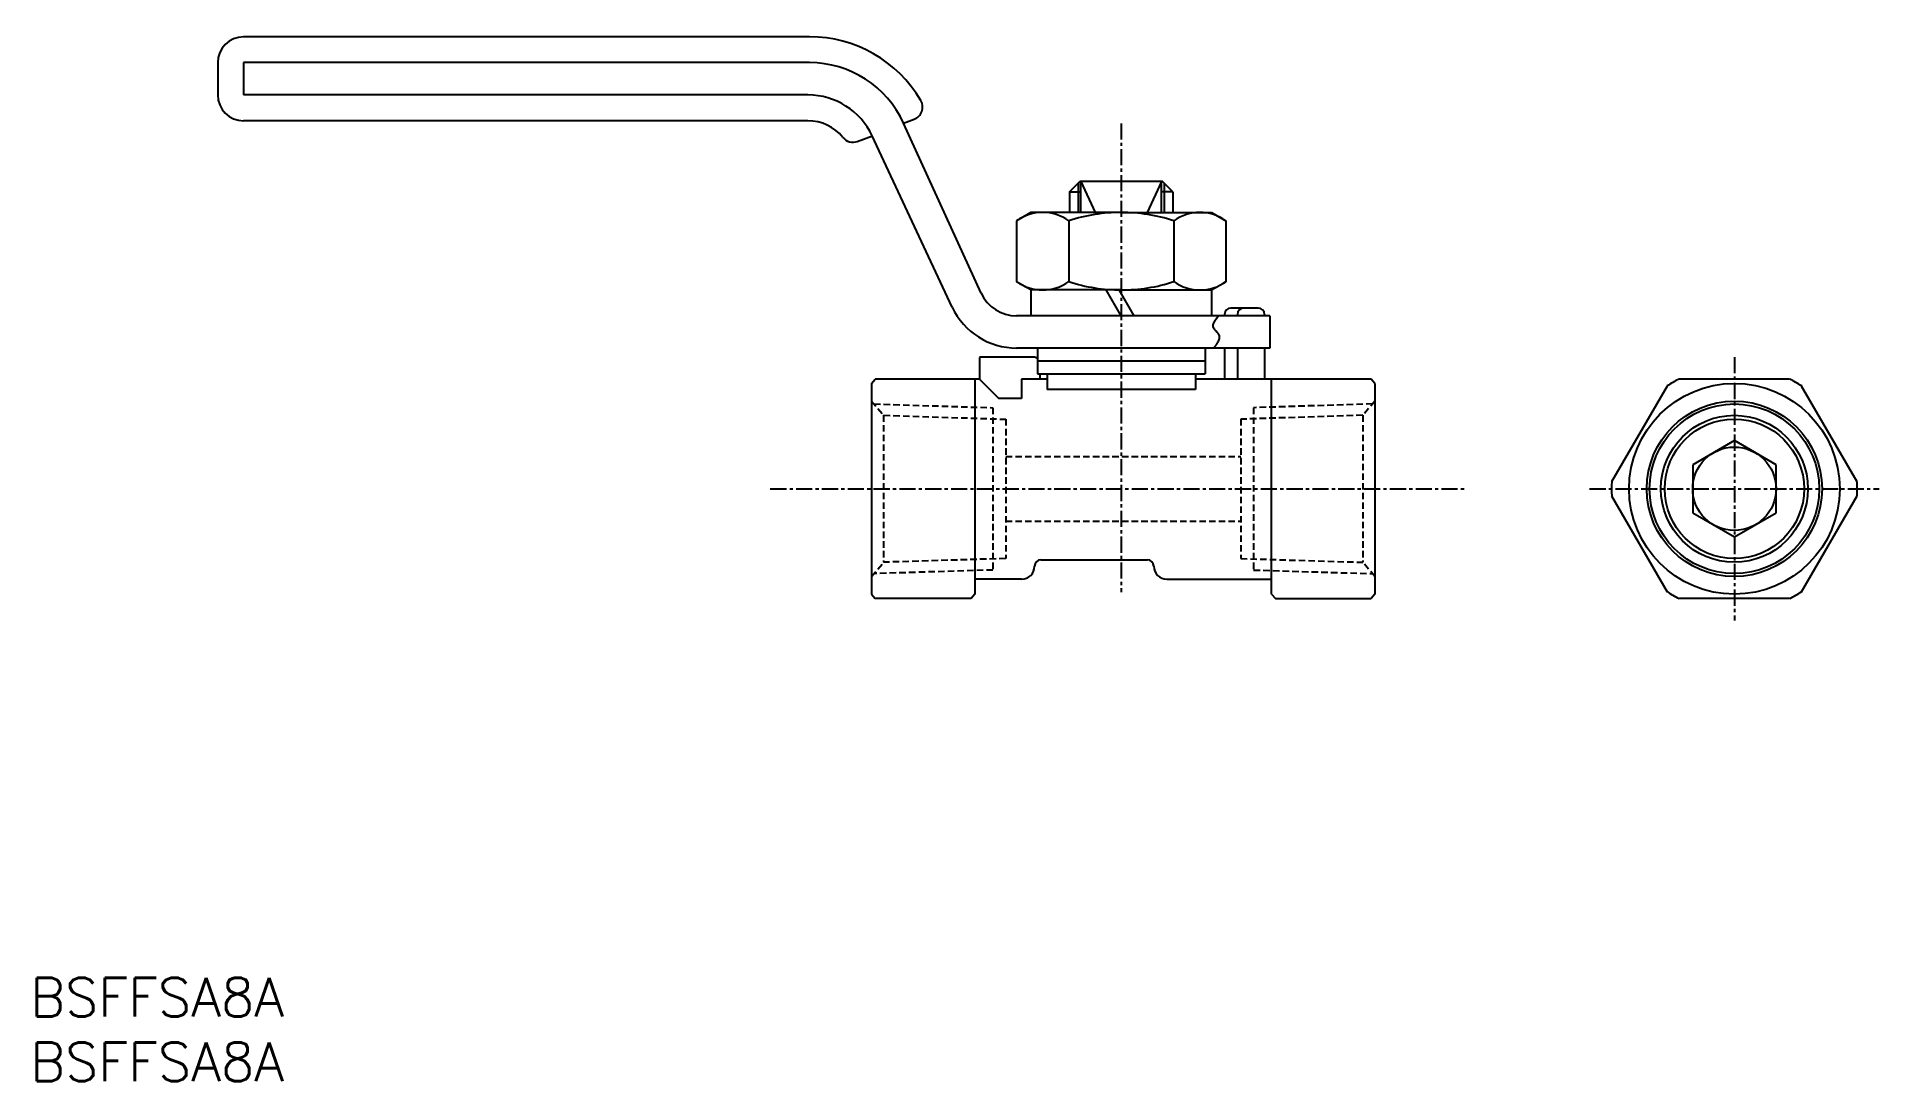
# Model space of a CAD drawing. Extents: x 1 to 143, y 0 to 81.
import ezdxf

# ---------------------------------------------------------------- set-up
doc = ezdxf.new("R2010")
doc.units = 0
doc.linetypes.add('CENTER', pattern=[2, 1.25, -0.25, 0.25, -0.25])
doc.linetypes.add('DASHED', pattern=[0.75, 0.5, -0.25])
doc.layers.get('0').update_dxf_attribs({"linetype": 'CONTINUOUS'})
doc.layers.add('CENTER', color=1, linetype='CENTER')
doc.styles.get("Standard").update_dxf_attribs({"font": 'txt.shx'})

# ---------------------------------------------------------------- blocks, each defined once
blk = doc.blocks.new('*U5')
at = {"color": 7, "linetype": 'CONTINUOUS'}
blk.add_text('BSFFSA8A', height=3, dxfattribs=at).set_placement((0, 0))
blk = doc.blocks.new('*U6')
at = {"color": 7, "linetype": 'CONTINUOUS'}
blk.add_text('BSFFSA8A', height=3, dxfattribs=at).set_placement((0, 5))

msp = doc.modelspace()

# ---------------------------------------------------------------- linework, layer by layer
at = {"color": 7, "linetype": 'CONTINUOUS'}
for p, q in [((60.38, 80.87), (16.53, 80.87)), ((14.53, 78.87), (14.53, 76.37)), ((60.38, 78.87), (16.53, 78.87)), ((16.53, 78.87), (16.53, 76.37)), ((60.25, 76.37), (16.53, 76.37)), ((60.25, 74.37), (16.53, 74.37)), ((67.66, 74.19), (68.48, 74.49)), ((64.08, 72.77), (65.25, 73.2)), ((71.44, 59.94), (65.23, 73.2)), ((73.68, 61.02), (67.66, 74.19)), ((80.53, 68.87), (81.33, 69.67)), ((80.53, 68.87), (80.53, 67.27)), ((80.53, 68.87), (81.4, 68.87)), ((87.73, 69.67), (81.33, 69.67)), ((81.4, 67.27), (81.4, 69.67)), ((87.65, 67.27), (87.65, 69.67)), ((88.53, 68.87), (87.65, 68.87)), ((88.53, 68.87), (87.73, 69.67)), ((88.53, 68.87), (88.53, 67.27)), ((77.53, 67.27), (76.42, 66.63)), ((84.53, 67.27), (77.53, 67.27)), ((84.53, 67.27), (91.53, 67.27)), ((91.53, 67.27), (92.64, 66.63)), ((76.42, 66.63), (76.42, 61.91)), ((80.46, 66.63), (80.46, 61.91)), ((88.59, 66.63), (88.59, 61.91)), ((92.64, 66.63), (92.64, 61.91)), ((77.53, 61.27), (76.42, 61.91)), ((91.53, 61.27), (92.64, 61.91)), ((77.53, 61.27), (77.53, 59.27)), ((84.53, 61.27), (77.53, 61.27)), ((84.53, 61.27), (78.53, 61.27)), ((84.53, 61.27), (91.53, 61.27)), ((91.53, 61.27), (91.53, 59.27)), ((84.53, 59.27), (76.41, 59.27)), ((96.03, 59.27), (84.53, 59.27)), ((92.53, 59.37), (92.53, 59.27)), ((95.13, 59.87), (93.03, 59.87)), ((93.53, 59.37), (93.53, 59.27)), ((95.63, 59.37), (95.63, 59.27)), ((96.03, 59.27), (96.03, 56.77)), ((77.73, 56.07), (73.54, 56.07)), ((73.54, 56.04), (73.54, 54.37)), ((96.03, 56.77), (76.42, 56.77)), ((78.03, 56.77), (78.03, 55.77)), ((80.53, 56.77), (78.03, 56.77)), ((78.03, 55.77), (78.03, 54.77)), ((78.03, 55.77), (91.03, 55.77)), ((91.03, 56.77), (91.03, 55.77)), ((91.03, 55.77), (91.03, 54.77)), ((92.53, 56.77), (92.53, 54.37)), ((93.53, 56.77), (93.53, 54.37)), ((95.63, 56.77), (95.63, 54.37)), ((65.18, 54.03), (65.47, 54.37)), ((73.54, 54.37), (65.47, 54.37)), ((73.18, 54.37), (73.18, 37.71)), ((73.54, 54.37), (75.04, 52.87)), ((76.81, 54.37), (76.81, 52.87)), ((78.78, 54.37), (76.81, 54.37)), ((78.03, 54.77), (90.28, 54.77)), ((78.03, 54.77), (91.03, 54.77)), ((78.23, 54.77), (78.23, 54.37)), ((78.78, 54.77), (78.78, 53.57)), ((90.28, 54.77), (90.28, 53.57)), ((103.89, 54.37), (90.28, 54.37)), ((96.18, 37.71), (96.18, 54.37)), ((104.18, 54.03), (103.89, 54.37)), ((65.18, 54.03), (65.18, 37.71)), ((76.81, 52.87), (75.04, 52.87)), ((90.28, 53.57), (78.78, 53.57)), ((104.18, 54.03), (104.18, 37.71)), ((132.03, 49.6), (128.8, 47.73)), ((135.26, 47.73), (132.03, 49.6)), ((128.8, 47.73), (128.8, 44)), ((135.26, 44), (135.26, 47.73)), ((128.8, 44), (132.03, 42.14)), ((132.03, 42.14), (135.26, 44)), ((78.31, 40.37), (86.55, 40.37)), ((76.81, 38.87), (73.18, 38.87)), ((77.81, 39.87), (77.81, 39.87)), ((87.05, 39.87), (87.05, 39.87)), ((88.05, 38.87), (96.18, 38.87)), ((65.18, 37.71), (65.47, 37.37)), ((72.89, 37.37), (65.47, 37.37)), ((73.18, 37.71), (72.89, 37.37)), ((96.18, 37.71), (96.47, 37.37)), ((96.47, 37.37), (103.89, 37.37)), ((104.18, 37.71), (103.89, 37.37))]:
    msp.add_line(p, q, dxfattribs=at)
at = {"color": 3, "linetype": 'CONTINUOUS'}
for p, q in [((81.2, 69.54), (81.2, 67.27)), ((81.4, 69.67), (82.51, 67.27)), ((87.65, 69.67), (86.54, 67.27)), ((87.85, 69.54), (87.85, 67.27)), ((84.53, 59.27), (83.37, 61.27)), ((85.53, 59.27), (84.37, 61.27))]:
    msp.add_line(p, q, dxfattribs=at)
at = {"color": 3, "linetype": 'DASHED'}
for p, q in [((65.18, 52.66), (66.12, 51.56)), ((65.37, 52.44), (74.58, 52.15)), ((66.12, 51.56), (75.58, 51.26)), ((66.12, 51.56), (66.12, 40.18)), ((74.58, 52.15), (74.58, 39.58)), ((103.24, 51.56), (93.78, 51.26)), ((103.99, 52.44), (94.78, 52.15)), ((94.78, 52.15), (94.78, 39.58)), ((104.18, 52.66), (103.24, 51.56)), ((103.24, 51.56), (103.24, 40.18)), ((75.58, 51.26), (75.58, 40.47)), ((93.78, 51.26), (93.78, 40.47)), ((75.58, 48.37), (93.78, 48.37)), ((75.58, 43.37), (93.78, 43.37)), ((65.18, 39.08), (66.12, 40.18)), ((75.58, 40.47), (66.12, 40.18)), ((93.78, 40.47), (103.24, 40.18)), ((104.18, 39.08), (103.24, 40.18)), ((74.58, 39.58), (65.37, 39.3)), ((94.78, 39.58), (103.99, 39.3))]:
    msp.add_line(p, q, dxfattribs=at)
at = {"color": 7, "linetype": 'CONTINUOUS'}
for points in [[(136.31, 54.37), (127.74, 54.37)], [(126.81, 53.83), (122.52, 46.4)], [(141.53, 46.4), (137.24, 53.83)], [(122.52, 45.33), (126.81, 37.9)], [(137.24, 37.9), (141.53, 45.33)], [(136.31, 37.37), (127.74, 37.37)]]:
    msp.add_lwpolyline(points, dxfattribs=at)
at = {"color": 7}
msp.add_polyline3d([(91.7, 56.77, 0), (91.71, 56.78, 0), (91.72, 56.8, 0), (91.73, 56.81, 0), (91.74, 56.83, 0), (91.75, 56.84, 0), (91.76, 56.85, 0), (91.77, 56.87, 0), (91.78, 56.88, 0), (91.8, 56.9, 0), (91.81, 56.91, 0), (91.82, 56.93, 0), (91.83, 56.94, 0), (91.84, 56.95, 0), (91.85, 56.97, 0), (91.86, 56.98, 0), (91.87, 57, 0), (91.88, 57.01, 0), (91.89, 57.03, 0), (91.9, 57.04, 0), (91.91, 57.05, 0), (91.92, 57.07, 0), (91.93, 57.08, 0), (91.94, 57.1, 0), (91.95, 57.11, 0), (91.96, 57.12, 0), (91.97, 57.14, 0), (91.97, 57.15, 0), (91.98, 57.17, 0), (91.99, 57.18, 0), (92, 57.19, 0), (92.01, 57.21, 0), (92.02, 57.22, 0), (92.02, 57.24, 0), (92.03, 57.25, 0), (92.04, 57.26, 0), (92.05, 57.28, 0), (92.05, 57.29, 0), (92.06, 57.31, 0), (92.07, 57.32, 0), (92.07, 57.33, 0), (92.08, 57.35, 0), (92.09, 57.36, 0), (92.09, 57.37, 0), (92.1, 57.39, 0), (92.1, 57.4, 0), (92.11, 57.41, 0), (92.11, 57.43, 0), (92.11, 57.44, 0), (92.12, 57.46, 0), (92.12, 57.47, 0), (92.13, 57.48, 0), (92.13, 57.5, 0), (92.13, 57.51, 0), (92.13, 57.52, 0), (92.14, 57.54, 0), (92.14, 57.55, 0), (92.14, 57.56, 0), (92.14, 57.57, 0), (92.14, 57.59, 0), (92.14, 57.6, 0), (92.14, 57.61, 0), (92.14, 57.63, 0), (92.14, 57.64, 0), (92.14, 57.65, 0), (92.14, 57.66, 0), (92.14, 57.68, 0), (92.13, 57.69, 0), (92.13, 57.7, 0), (92.13, 57.72, 0), (92.13, 57.73, 0), (92.12, 57.74, 0), (92.12, 57.75, 0), (92.11, 57.76, 0), (92.11, 57.78, 0), (92.1, 57.79, 0), (92.1, 57.8, 0), (92.09, 57.81, 0), (92.08, 57.83, 0), (92.08, 57.84, 0), (92.07, 57.85, 0), (92.06, 57.86, 0), (92.05, 57.87, 0), (92.04, 57.89, 0), (92.04, 57.9, 0), (92.03, 57.91, 0), (92.02, 57.92, 0), (92.01, 57.93, 0), (92, 57.94, 0), (91.99, 57.96, 0), (91.98, 57.97, 0), (91.97, 57.98, 0), (91.96, 57.99, 0), (91.95, 58, 0), (91.94, 58.01, 0), (91.93, 58.03, 0), (91.92, 58.04, 0), (91.9, 58.05, 0), (91.89, 58.06, 0), (91.88, 58.07, 0), (91.87, 58.08, 0), (91.86, 58.09, 0), (91.85, 58.11, 0), (91.84, 58.12, 0), (91.83, 58.13, 0), (91.82, 58.14, 0), (91.81, 58.15, 0), (91.8, 58.16, 0), (91.79, 58.18, 0), (91.78, 58.19, 0), (91.77, 58.2, 0), (91.76, 58.21, 0), (91.75, 58.22, 0), (91.74, 58.23, 0), (91.74, 58.25, 0), (91.73, 58.26, 0), (91.72, 58.27, 0), (91.71, 58.28, 0), (91.7, 58.29, 0), (91.7, 58.31, 0), (91.69, 58.32, 0), (91.69, 58.33, 0), (91.68, 58.34, 0), (91.68, 58.35, 0), (91.67, 58.37, 0), (91.67, 58.38, 0), (91.66, 58.39, 0), (91.66, 58.4, 0), (91.66, 58.42, 0), (91.65, 58.43, 0), (91.65, 58.44, 0), (91.65, 58.45, 0), (91.65, 58.47, 0), (91.65, 58.48, 0), (91.65, 58.49, 0), (91.65, 58.5, 0), (91.65, 58.52, 0), (91.65, 58.53, 0), (91.65, 58.54, 0), (91.65, 58.56, 0), (91.66, 58.57, 0), (91.66, 58.58, 0), (91.66, 58.59, 0), (91.66, 58.61, 0), (91.67, 58.62, 0), (91.67, 58.63, 0), (91.68, 58.65, 0), (91.68, 58.66, 0), (91.68, 58.67, 0), (91.69, 58.69, 0), (91.69, 58.7, 0), (91.7, 58.71, 0), (91.71, 58.73, 0), (91.71, 58.74, 0), (91.72, 58.75, 0), (91.73, 58.77, 0), (91.73, 58.78, 0), (91.74, 58.79, 0), (91.75, 58.81, 0), (91.75, 58.82, 0), (91.76, 58.84, 0), (91.77, 58.85, 0), (91.78, 58.86, 0), (91.79, 58.88, 0), (91.8, 58.89, 0), (91.8, 58.9, 0), (91.81, 58.92, 0), (91.82, 58.93, 0), (91.83, 58.95, 0), (91.84, 58.96, 0), (91.85, 58.97, 0), (91.86, 58.99, 0), (91.87, 59, 0), (91.88, 59.02, 0), (91.89, 59.03, 0), (91.9, 59.04, 0), (91.91, 59.06, 0), (91.92, 59.07, 0), (91.93, 59.09, 0), (91.94, 59.1, 0), (91.95, 59.11, 0), (91.97, 59.13, 0), (91.98, 59.14, 0), (91.99, 59.16, 0), (92, 59.17, 0), (92.01, 59.18, 0), (92.02, 59.2, 0), (92.03, 59.21, 0), (92.04, 59.23, 0), (92.06, 59.24, 0), (92.07, 59.25, 0), (92.08, 59.27, 0)], dxfattribs=at)
at = {"color": 7, "linetype": 'CONTINUOUS'}
for radius in [8.16, 6.79, 5.69, 5.4, 3.23]:
    msp.add_circle((132.03, 45.87), radius, dxfattribs=at)
at = {"color": 3, "linetype": 'CONTINUOUS'}
msp.add_circle((132.03, 45.87), 6.57, dxfattribs=at)
at = {"color": 7, "linetype": 'CONTINUOUS'}
for centre, radius, start, end in [((16.53, 78.87), 2, 90, 180), ((60.38, 70.87), 10, 30.4798, 90), ((60.38, 70.87), 8, 24.567, 90), ((16.53, 76.37), 2, 180, 270), ((60.25, 70.87), 5.5, 25.0844, 90), ((68.14, 75.43), 1, 290, 30.4798), ((60.25, 70.87), 3.5, 39.2004, 90), ((63.74, 73.71), 1, 219.2004, 290), ((78.44, 63.76), 3.51, 54.8236, 125.1764), ((84.53, 54.03), 13.24, 90, 107.8967), ((84.53, 54.03), 13.24, 72.1033, 90), ((90.62, 63.76), 3.51, 54.8236, 125.1764), ((78.44, 64.78), 3.51, 234.8236, 305.1764), ((84.53, 74.51), 13.24, 252.1033, 270), ((84.53, 74.51), 13.24, 270, 287.8967), ((90.62, 64.78), 3.51, 234.8236, 305.1764), ((76.41, 62.27), 3, 204.567, 270), ((76.42, 62.27), 5.5, 205.0844, 270), ((93.03, 59.37), 0.5, 90, 180), ((94.03, 59.37), 0.5, 90, 180), ((95.13, 59.37), 0.5, 0, 90), ((77.73, 55.57), 0.5, 53.1301, 90), ((132.03, 45.87), 9.52, 116.7655, 123.2345), ((132.03, 45.87), 9.52, 56.7655, 63.2345), ((132.03, 45.87), 9.52, 176.7655, 183.2345), ((132.03, 45.87), 9.52, 356.7655, 3.2345), ((78.31, 39.87), 0.5, 90, 180), ((86.55, 39.87), 0.5, 360, 90), ((76.81, 39.87), 1, 270, 0), ((88.05, 39.87), 1, 180, 270), ((132.03, 45.87), 9.52, 236.7655, 243.2345), ((132.03, 45.87), 9.52, 296.7655, 303.2345)]:
    msp.add_arc(centre, radius, start, end, dxfattribs=at)
at = {"layer": 'CENTER', "color": 1, "linetype": 'CENTER'}
for p, q in [((84.53, 74.17), (84.53, 37.87)), ((132.03, 56.07), (132.03, 35.67)), ((57.34, 45.87), (111.17, 45.87)), ((120.81, 45.87), (143.25, 45.87))]:
    msp.add_line(p, q, dxfattribs=at)

# ---------------------------------------------------------------- block references
at = {"color": 7, "linetype": 'CONTINUOUS'}
for name in ['*U6', '*U5']:
    msp.add_blockref(name, (0, 0), dxfattribs=at)

doc.saveas('drawing.dxf')
